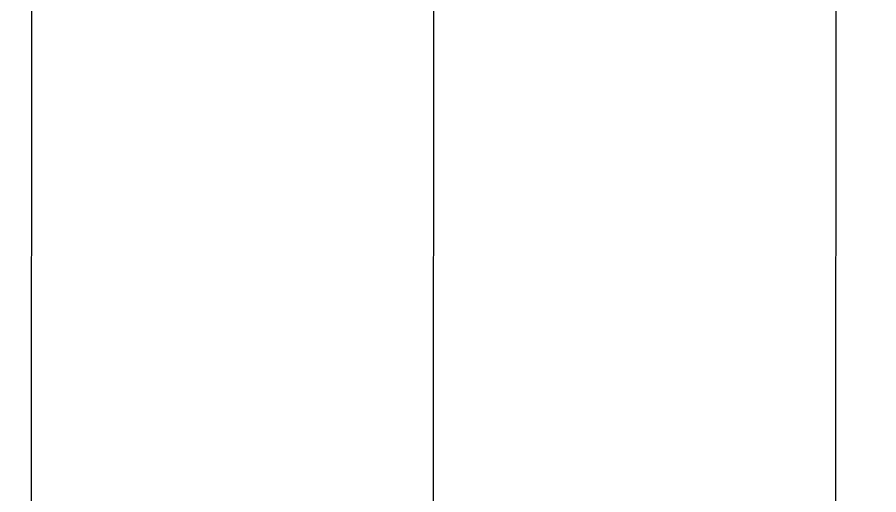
# Model space of a CAD drawing. Header units: millimetres. Extents: x 845401 to 948039, y 511594 to 550263.
# Drawn here: x 909392.26 to 909419.05, y 536060.74 to 536075.59 of the extents above; entities that cross this region are included whole.
import ezdxf

# ---------------------------------------------------------------- set-up
doc = ezdxf.new("R2010")
doc.units = ezdxf.units.MM
doc.linetypes.add('CENTER', pattern=[0])
doc.layers.add('00', color=7, linetype='Continuous')
doc.layers.add('3中心线层', color=1, linetype='CENTER')
doc.layers.add('A-剖-0.10mm.......SECT-L01', color=255, linetype='Continuous', lineweight=18)

# ---------------------------------------------------------------- blocks, each defined once
blk = doc.blocks.new('*U100478')
at = {"color": 7, "linetype": 'Continuous', "lineweight": 25}
for p, q in [((-2970.695, 1615.018), (-2970.695, 449.018)), ((-2945.695, 449.018), (-2945.695, 1615.018))]:
    blk.add_line(p, q, dxfattribs=at)
at = {"layer": '3中心线层'}
blk.add_line((-2958.195, 417.018), (-2958.195, 1647.018), dxfattribs=at)
blk = doc.blocks.new('C线')
at = {"xscale": -1, "rotation": 359.9712527628268}
blk.add_blockref('*U100478', (988316.616, 474448.592, 12.688), dxfattribs=at)
blk = doc.blocks.new('BC线平台')
at = {"layer": 'A-剖-0.10mm.......SECT-L01'}
h = blk.add_hatch(dxfattribs=at)
h.set_pattern_fill('CROSS', color=2, scale=50)
h.set_pattern_definition([(0, (691447.87, 341554.85), (317.5, 317.5), [158.75, -476.25]), (90, (691527.24, 341475.47), (-317.5, 317.5), [158.75, -476.25])])
h.paths.add_polyline_path([(786169.72, 367097.043), (791174.131, 367097.043), (791174.131, 370095.421), (786169.72, 370095.421)])

msp = doc.modelspace()

# ---------------------------------------------------------------- block references
at = {"layer": '00'}
for name, p in [('BC线平台', (120688.345, 168041.308, -0.976)), ('C线', (-81869.829, 61162.217))]:
    msp.add_blockref(name, p, dxfattribs=at)

doc.saveas('drawing.dxf')
